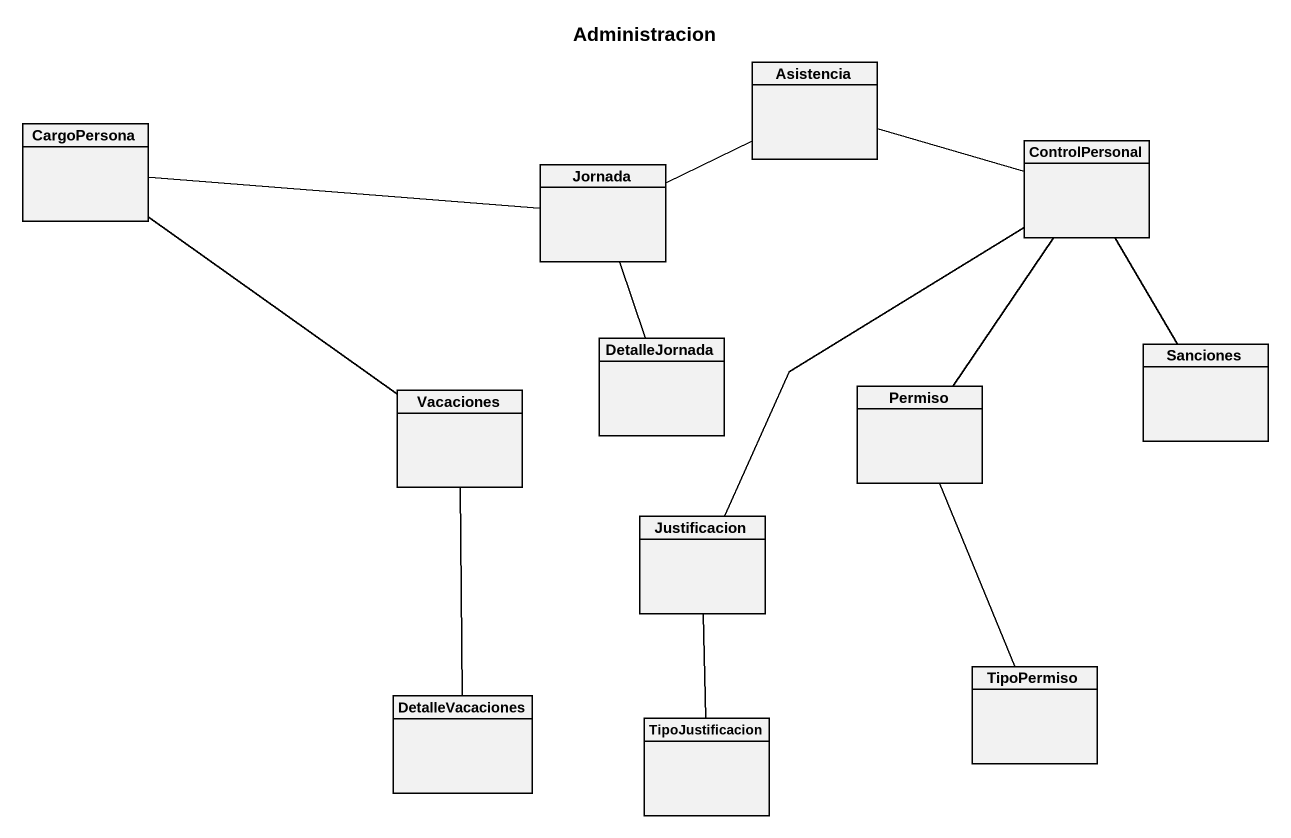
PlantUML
@startuml
title Administracion
hide circle
hide empty members
class CargoPersona
class Asistencia
class Jornada
class ControlPersonal
class DetalleJornada
class Sanciones
class Vacaciones
class Permiso
class Justificacion
class TipoPermiso
class DetalleVacaciones
class TipoJustificacion
CargoPersona -right- Jornada
CargoPersona -- Vacaciones
Jornada -right- Asistencia
Jornada -- DetalleJornada
ControlPersonal -left- Asistencia
ControlPersonal -- Sanciones
ControlPersonal -- Permiso
ControlPersonal -- Justificacion
Permiso -- TipoPermiso
Justificacion -- TipoJustificacion
DetalleVacaciones -up- Vacaciones
@enduml
